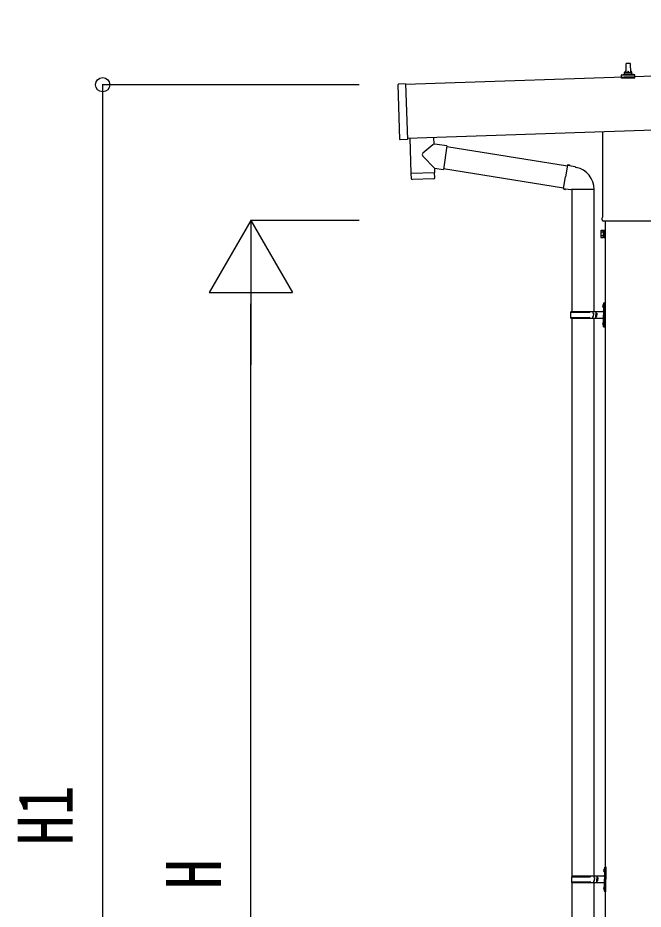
# Model space of a CAD drawing. Units: millimetres, scale not verified. Extents: x -18922 to 18922, y -13365 to 13365.
# Drawn here: x -6732 to -5044, y -7544 to -5139 of the extents above; entities that cross this region are included whole.
import ezdxf
from ezdxf.enums import TextEntityAlignment as Align

# ---------------------------------------------------------------- set-up
doc = ezdxf.new("R2010")
doc.units = ezdxf.units.MM
doc.header["$LTSCALE"] = 50
for name, color, linetype in [('0-5_YKK_13', 4, 'Continuous'), ('0-6_YKK_A1', 4, 'Continuous'), ('0-7_YKK_D', 6, 'Continuous')]:
    doc.layers.add(name, color=color, linetype=linetype)
doc.styles.add('ＭＳ ゴシック', font='')
doc.styles.get('ＭＳ ゴシック').set_extended_font_data('MS Gothic')

msp = doc.modelspace()

# ---------------------------------------------------------------- linework, layer by layer
at = {"layer": '0-5_YKK_13'}
for p, q in [((-5090.41, -5286.24), (-5089.68, -5262.71)), ((-5088.68, -5261.74), (-5080.14, -5261.74)), ((-5079.14, -5262.71), (-5078.41, -5286.24)), ((-5094.41, -5290.45), (-5094.41, -5286.24)), ((-5093.41, -5286.24), (-5075.41, -5286.24)), ((-5074.41, -5290.45), (-5074.41, -5286.24)), ((-5102.66, -5301.74), (-5102.66, -5294.03)), ((-5066.16, -5301.74), (-5102.66, -5301.74)), ((-5102.28, -5293.24), (-5066.54, -5293.24)), ((-5101.9, -5293.05), (-5095.18, -5291.42)), ((-5094.79, -5291.24), (-5074.03, -5291.24)), ((-5066.93, -5293.05), (-5073.65, -5291.42)), ((-5066.16, -5301.74), (-5066.16, -5294.03)), ((-5700.62, -5467.2), (-5705.55, -5319.28)), ((-5685.59, -5317.62), (-5704.58, -5318.25)), ((-5152.71, -5675.73), (-5152.71, -5446.22)), ((-5610.13, -5461.6), (-5609.52, -5479.79)), ((-5573.92, -5484.85), (-5582.88, -5547.91)), ((-5574.18, -5486.67), (-5248.28, -5538.56)), ((-5607.37, -5544.43), (-5638.86, -5511.92)), ((-5607.37, -5544.43), (-5582.88, -5547.91)), ((-5607.37, -5544.43), (-5606.96, -5556.44)), ((-5582.62, -5546.08), (-5258.7, -5597.66)), ((-5247.96, -5536.74), (-5253.49, -5568.11)), ((-5247.96, -5536.74), (-5246.82, -5534.76)), ((-5246.82, -5534.76), (-5243.25, -5535.39)), ((-5243.25, -5535.39), (-5242.84, -5537.74)), ((-5228.32, -5540.56), (-5226.64, -5542.19)), ((-5226.64, -5542.19), (-5224.52, -5542.64)), ((-5670.9, -5559.57), (-5670.23, -5572.61)), ((-5609.62, -5573.54), (-5667.13, -5575.46)), ((-5666.43, -5558.42), (-5666.38, -5559.42)), ((-5611.46, -5556.59), (-5611.45, -5557.59)), ((-5259.02, -5599.48), (-5253.49, -5568.11)), ((-5259.02, -5599.48), (-5258.62, -5601.73)), ((-5259.02, -5599.48), (-5253.87, -5600.29)), ((-5258.62, -5601.73), (-5255.06, -5602.36)), ((-5255.06, -5602.36), (-5253.87, -5600.29)), ((-5253.87, -5600.29), (-5239.27, -5602.61)), ((-5239.27, -5602.61), (-5237.06, -5601.62)), ((-5176.76, -5602.02), (-5237.95, -5602.02)), ((-5236.91, -5602.02), (-5236.91, -5931.5)), ((-5176.91, -5602.02), (-5176.91, -5931.5)), ((-5154.41, -5684.5), (-5154.41, -5679)), ((-5016.47, -5688), (-5152.35, -5688)), ((-5158.41, -5714), (-5157.65, -5712.69)), ((-5158.41, -5714), (-5158.41, -5731)), ((-5151.41, -5717.59), (-5157.65, -5717.59)), ((-5158.41, -5731), (-5157.65, -5732.31)), ((-5151.41, -5727.41), (-5157.65, -5727.41)), ((-5151.41, -5732.31), (-5157.65, -5732.31)), ((-5148.91, -5731.7), (-5151.41, -5731.7)), ((-5153.21, -5914.35), (-5151.17, -5915.35)), ((-5151.94, -5912.35), (-5151.31, -5912.35)), ((-5151.94, -5912.35), (-5151.94, -5920.65)), ((-5151.31, -5912.35), (-5151.31, -5920.65)), ((-5151.31, -5912.35), (-5150.91, -5912.75)), ((-5150.91, -5908.5), (-5147.91, -5907)), ((-5150.91, -5908.5), (-5150.91, -5940.5)), ((-5150.91, -5912.75), (-5150.91, -5920.25)), ((-5147.91, -5907), (-5147.91, -5940.5)), ((-5147.91, -5907), (-5146.91, -5907)), ((-5146.91, -5907), (-5146.91, -5940.5)), ((-5239.91, -5933.5), (-5189.58, -5933.5)), ((-5238.91, -5931.5), (-5152.91, -5931.5)), ((-5238.91, -5931.5), (-5238.91, -5933.5)), ((-5179.91, -5931.5), (-5179.91, -5936)), ((-5179.91, -5936), (-5177.91, -5936)), ((-5177.91, -5936), (-5177.91, -5940.5)), ((-5171.91, -5931.5), (-5171.91, -5940.5)), ((-5171.91, -5936), (-5168.91, -5936)), ((-5168.91, -5936), (-5168.91, -5940.5)), ((-5151.94, -5920.65), (-5151.31, -5920.65)), ((-5151.31, -5920.65), (-5150.91, -5920.25)), ((-5151.17, -5915.35), (-5150.56, -5916.5)), ((-5239.91, -5947.5), (-5189.58, -5947.5)), ((-5238.91, -5949.5), (-5238.91, -5947.5)), ((-5238.91, -5949.5), (-5152.91, -5949.5)), ((-5236.91, -5949.5), (-5236.91, -7454)), ((-5179.91, -5949.5), (-5179.91, -5945)), ((-5179.91, -5945), (-5177.91, -5945)), ((-5177.91, -5945), (-5177.91, -5940.5)), ((-5176.91, -5949.5), (-5176.91, -7454)), ((-5171.91, -5949.5), (-5171.91, -5940.5)), ((-5171.91, -5945), (-5168.91, -5945)), ((-5168.91, -5945), (-5168.91, -5940.5)), ((-5153.21, -5962.35), (-5151.17, -5963.35)), ((-5151.94, -5960.35), (-5151.31, -5960.35)), ((-5151.94, -5960.35), (-5151.94, -5968.65)), ((-5151.31, -5960.35), (-5151.31, -5968.65)), ((-5151.31, -5960.35), (-5150.91, -5960.75)), ((-5150.91, -5972.5), (-5150.91, -5940.5)), ((-5150.91, -5960.75), (-5150.91, -5968.25)), ((-5147.91, -5974), (-5147.91, -5940.5)), ((-5146.91, -5974), (-5146.91, -5940.5)), ((-5151.94, -5968.65), (-5151.31, -5968.65)), ((-5151.31, -5968.65), (-5150.91, -5968.25)), ((-5151.17, -5963.35), (-5150.56, -5964.5)), ((-5150.91, -5972.5), (-5147.91, -5974)), ((-5147.91, -5974), (-5146.91, -5974)), ((-5148.41, -7431), (-5145.41, -7429.5)), ((-5145.41, -7429.5), (-5145.41, -7463)), ((-5145.41, -7429.5), (-5144.41, -7429.5)), ((-5144.41, -7429.5), (-5144.41, -7463)), ((-5150.71, -7436.85), (-5148.67, -7437.85)), ((-5149.44, -7434.85), (-5148.81, -7434.85)), ((-5149.44, -7434.85), (-5149.44, -7443.15)), ((-5149.44, -7443.15), (-5148.81, -7443.15)), ((-5148.81, -7434.85), (-5148.81, -7443.15)), ((-5148.81, -7434.85), (-5148.41, -7435.25)), ((-5148.81, -7443.15), (-5148.41, -7442.75)), ((-5148.67, -7437.85), (-5148.06, -7439)), ((-5148.41, -7431), (-5148.41, -7463)), ((-5148.41, -7435.25), (-5148.41, -7442.75)), ((-5237.41, -7456), (-5187.08, -7456)), ((-5237.41, -7470), (-5187.08, -7470)), ((-5236.91, -7471.99), (-5236.91, -8976.5)), ((-5236.41, -7454), (-5150.41, -7454)), ((-5236.41, -7454), (-5236.41, -7456)), ((-5236.41, -7472), (-5236.41, -7470)), ((-5236.41, -7472), (-5150.41, -7472)), ((-5177.41, -7454), (-5177.41, -7458.5)), ((-5177.41, -7458.5), (-5175.41, -7458.5)), ((-5177.41, -7472), (-5177.41, -7467.5)), ((-5177.41, -7467.5), (-5175.41, -7467.5)), ((-5176.91, -7471.99), (-5176.91, -8976.5)), ((-5175.41, -7458.5), (-5175.41, -7463)), ((-5175.41, -7467.5), (-5175.41, -7463)), ((-5169.41, -7454), (-5169.41, -7463)), ((-5169.41, -7458.5), (-5166.41, -7458.5)), ((-5169.41, -7472), (-5169.41, -7463)), ((-5169.41, -7467.5), (-5166.41, -7467.5)), ((-5166.41, -7458.5), (-5166.41, -7463)), ((-5166.41, -7467.5), (-5166.41, -7463)), ((-5148.41, -7495), (-5148.41, -7463)), ((-5145.41, -7496.5), (-5145.41, -7463)), ((-5144.41, -7496.5), (-5144.41, -7463)), ((-5150.71, -7484.85), (-5148.67, -7485.85)), ((-5149.44, -7482.85), (-5148.81, -7482.85)), ((-5149.44, -7482.85), (-5149.44, -7491.15)), ((-5149.44, -7491.15), (-5148.81, -7491.15)), ((-5148.81, -7482.85), (-5148.81, -7491.15)), ((-5148.81, -7482.85), (-5148.41, -7483.25)), ((-5148.81, -7491.15), (-5148.41, -7490.75)), ((-5148.67, -7485.85), (-5148.06, -7487)), ((-5148.41, -7483.25), (-5148.41, -7490.75)), ((-5148.41, -7495), (-5145.41, -7496.5)), ((-5145.41, -7496.5), (-5144.41, -7496.5))]:
    msp.add_line(p, q, dxfattribs=at)
for points in [[(-5685.59, -5317.62), (-5680.6, -5467.54), (-5699.58, -5468.17)], [(-5674.09, -5463.73), (-5670.93, -5558.57), (-5606.96, -5556.44)], [(-5609.52, -5479.79), (-5611.61, -5481.55), (-5638.83, -5504.59)], [(-5573.92, -5484.85), (-5599.83, -5481.16), (-5609.52, -5479.79)], [(-5247.96, -5536.74), (-5242.84, -5537.74), (-5228.32, -5540.56)], [(-5606.72, -5570.49), (-5606.93, -5557.44), (-5670.9, -5559.57)], [(-5151.41, -5732.31), (-5151.41, -5712.69), (-5157.65, -5712.69)], [(-5151.41, -5731.7), (-5151.41, -5713.3), (-5148.91, -5713.3)], [(-5153.21, -5918.65), (-5151.17, -5917.65), (-5150.56, -5916.5)], [(-5153.21, -5966.65), (-5151.17, -5965.65), (-5150.56, -5964.5)], [(-5150.71, -7441.15), (-5148.67, -7440.15), (-5148.06, -7439)], [(-5150.71, -7489.15), (-5148.67, -7488.15), (-5148.06, -7487)]]:
    msp.add_lwpolyline(points, dxfattribs=at)
msp.add_lwpolyline([(-5148.91, -5733), (-5148.91, -5712), (-5146.91, -5712), (-5146.91, -5733)], close=True, dxfattribs=at)
for centre, radius, start, end in [((-5088.68, -5262.74), 1, 90, 178.60509), ((-5080.14, -5262.74), 1, 1.39491, 90), ((-5090.33, -5286.87), 4.13, 90, 171.17633), ((-5093.41, -5287.24), 1, 90, 180), ((-5081.08, -5286.24), 4.83, 133.60282, 180), ((-5087.74, -5286.24), 4.83, 0, 46.39718), ((-5078.5, -5286.87), 4.13, 8.82367, 90), ((-5075.41, -5287.24), 1, 0, 90), ((-5101.66, -5294.03), 1, 103.62699, 180), ((-5095.41, -5290.45), 1, 283.62699, 0), ((-5073.41, -5290.45), 1, 180, 256.37301), ((-5067.16, -5294.03), 1, 0, 76.37301), ((-5704.55, -5319.25), 1, 91.90915, 181.90915), ((-5699.62, -5467.17), 1, 181.90915, 271.90915), ((-5635.44, -5508.27), 5, 132.56466, 226.88314), ((-5237.06, -5601.62), 60.3, 359.62495, 78), ((-5667.24, -5572.46), 3, 182.90915, 271.95747), ((-5609.72, -5570.54), 3, 271.90915, 0.90915), ((-5150.41, -5679), 4, 125.09963, 180), ((-5150.41, -5684.5), 4, 180, 194.47751), ((-5150.41, -5684.5), 4, 194.47751, 241.04498), ((-5154.07, -5715.14), 4.34, 145.61575, 214.38425), ((-5142.17, -5722.5), 16.24, 162.41205, 197.58795), ((-5154.07, -5729.86), 4.34, 145.61575, 214.38425), ((-5147.61, -5916.5), 6, 136.21765, 223.78235), ((-5191.16, -5940.5), 49.25, 171.82876, 180.00002), ((-5189.58, -5931.5), 2, 270, 359.99998), ((-5152.91, -5929.5), 2, 270, 359.99998), ((-5191.16, -5940.5), 49.25, 180.00002, 188.17127), ((-5189.58, -5949.5), 2, 0.00005, 90.00004), ((-5147.61, -5964.5), 6, 136.21765, 223.78235), ((-5152.91, -5951.5), 2, 0.00005, 90.00004), ((-5145.11, -7439), 6, 136.21765, 223.78235), ((-5150.41, -7452), 2, 270, 359.99998), ((-5188.66, -7463), 49.25, 171.82876, 180.00002), ((-5188.66, -7463), 49.25, 180.00002, 188.17127), ((-5187.08, -7454), 2, 270, 359.99998), ((-5187.08, -7472), 2, 0.00005, 90.00004), ((-5150.41, -7474), 2, 0.00005, 90.00004), ((-5145.11, -7487), 6, 136.21765, 223.78235)]:
    msp.add_arc(centre, radius, start, end, dxfattribs=at)
at = {"layer": '0-6_YKK_A1'}
for p, q in [((-293.54, -5139.19), (-5685.55, -5318.9)), ((-5680.72, -5463.82), (-288.71, -5284.08)), ((-5146.91, -5688), (-5146.91, -9685.5))]:
    msp.add_line(p, q, dxfattribs=at)
at = {"layer": '0-7_YKK_D'}
for p, q in [((-5810.47, -5319.55), (-6504.01, -5319.55)), ((-6503.01, -9185.5), (-6503.01, -5319.55)), ((-6103.01, -5685.5), (-6215.51, -5880.36)), ((-5810.47, -5685.5), (-6104.01, -5685.5)), ((-6103.01, -5685.5), (-5990.51, -5880.36)), ((-6103.01, -5685.5), (-6103.01, -6075.21)), ((-6215.51, -5880.36), (-5990.51, -5880.36)), ((-6103.01, -8960.5), (-6103.01, -5910.5))]:
    msp.add_line(p, q, dxfattribs=at)
msp.add_circle((-6503.01, -5319.55), 19.12, dxfattribs=at)

# ---------------------------------------------------------------- texts
at = {"layer": '0-7_YKK_D', "style": 'ＭＳ ゴシック', "width": 0.8}
for s, p in [('H1', (-6539.01, -7371.33)), ('H', (-6139.01, -7489.5))]:
    msp.add_text(s, height=148.5, rotation=90, dxfattribs=at).set_placement(p, align=Align.BOTTOM_LEFT)

doc.saveas('drawing.dxf')
